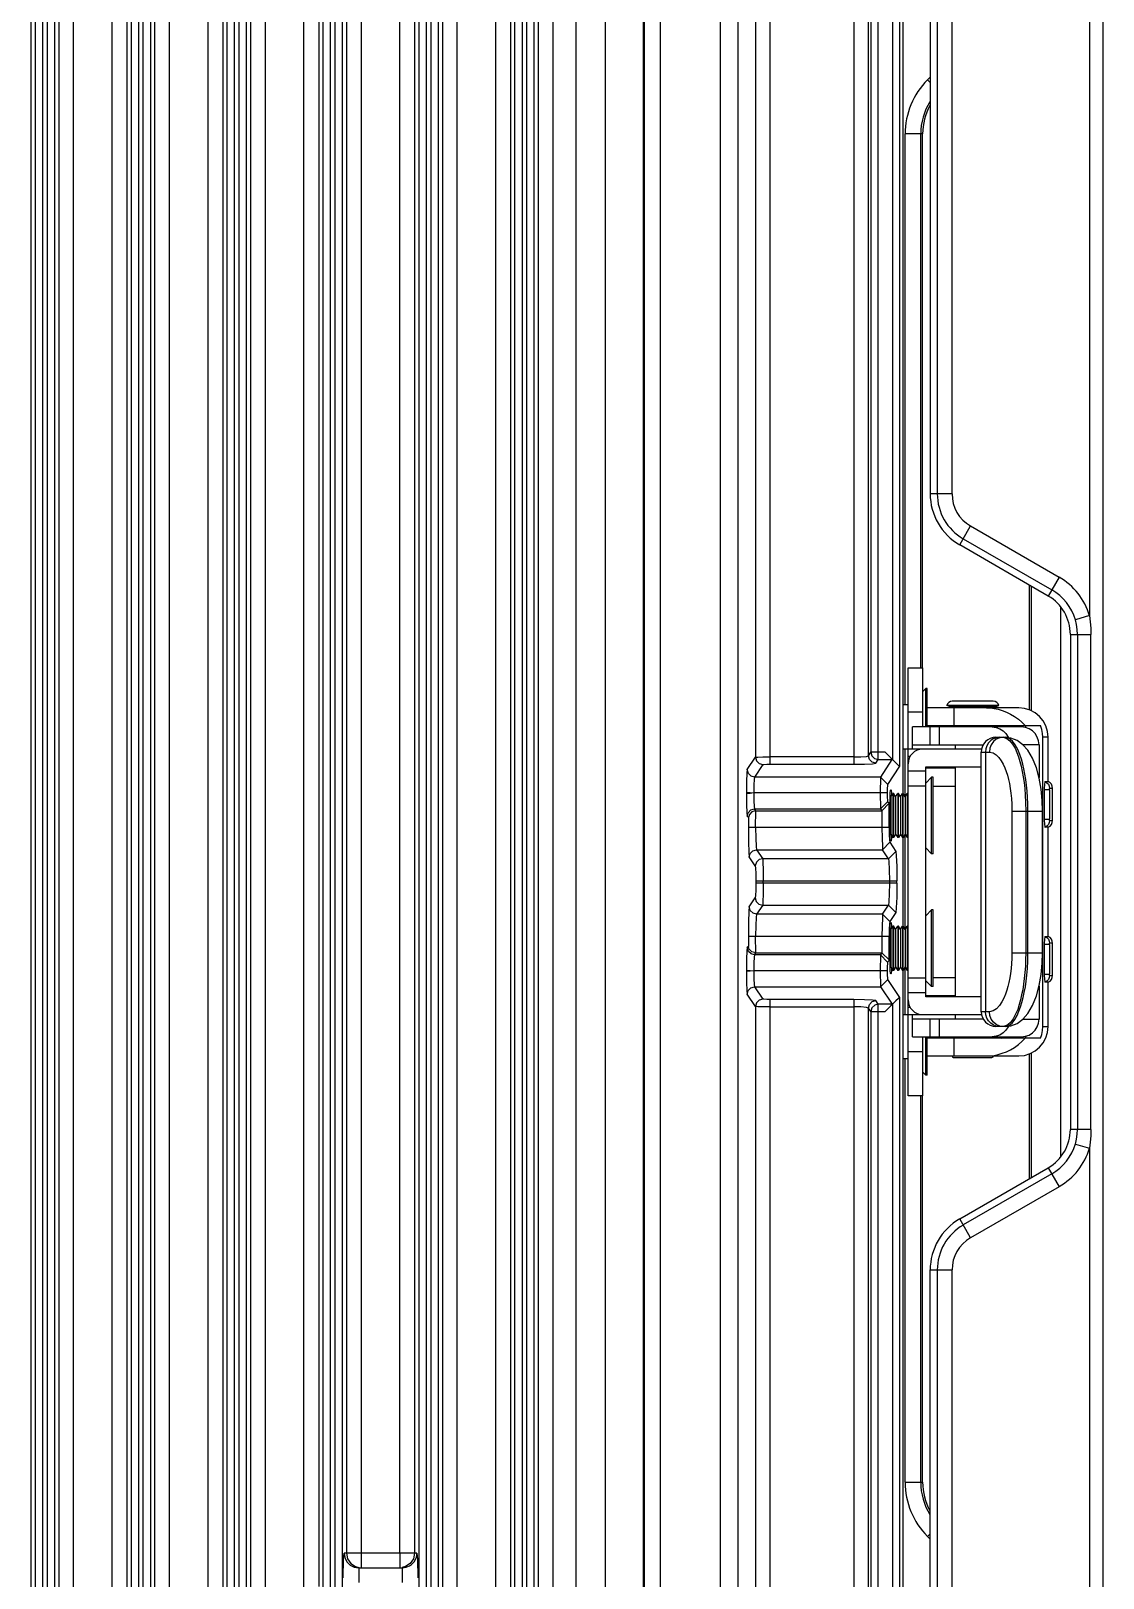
# Model space of a CAD drawing. Header units: millimetres. Extents: x -3132 to 28633, y 682 to 5849.
# Drawn here: x 24310 to 24382.6, y 2658.5 to 2763.4 of the extents above; entities that cross this region are included whole.
import ezdxf

# ---------------------------------------------------------------- set-up
doc = ezdxf.new("R2010")
doc.units = ezdxf.units.MM

# ---------------------------------------------------------------- blocks, each defined once
blk = doc.blocks.new('rtjg')
at = {"linetype": 'Continuous'}
for p, q in [((18561.11, 1775.24), (18561.11, 2752.38)), ((18535.16, 2659.79), (18535.16, 1965.24)), ((18536.38, 1966.32), (18536.38, 2659.79)), ((18547.34, 2391.65), (18547.34, 2615.97)), ((18560.19, 2605.76), (18560.19, 2401.86)), ((18546.84, 2569.21), (18546.84, 2392.11)), ((18545.21, 2392.36), (18545.21, 2566.49)), ((18545.37, 2566.61), (18545.37, 2392.6)), ((18545.87, 2392.1), (18545.87, 2567.1)), ((18527.39, 1964.49), (18527.39, 2565.67)), ((18538.55, 2391.78), (18538.55, 2566.11)), ((18544.21, 2565.94), (18544.21, 2391.78)), ((18537.56, 2565.16), (18537.56, 2392.26)), ((18529.96, 2329.38), (18529.96, 2560.47)), ((18530.01, 2560.47), (18530.01, 2329.38)), ((18531.12, 2329.38), (18531.12, 2560.47)), ((18488.45, 2552.7), (18488.45, 2277.94)), ((18490.33, 2552.7), (18490.33, 2277.94)), ((18491.32, 2552.72), (18491.32, 2277.94)), ((18493.95, 2277.94), (18493.95, 2552.7)), ((18494.95, 2552.7), (18494.95, 2277.94)), ((18496.83, 2552.7), (18496.83, 2277.94)), ((18497.82, 2552.72), (18497.82, 2277.94)), ((18500.45, 2277.94), (18500.45, 2552.7)), ((18501.45, 2552.7), (18501.45, 2277.94)), ((18503.33, 2552.7), (18503.33, 2277.94)), ((18504.32, 2552.72), (18504.32, 2277.94)), ((18506.95, 2277.94), (18506.95, 2552.7)), ((18516.33, 2552.7), (18516.33, 2277.94)), ((18517.32, 2552.72), (18517.32, 2277.94)), ((18519.95, 2275.76), (18519.95, 2550.7)), ((18520.95, 2550.7), (18520.95, 2275.76)), ((18522.83, 2550.7), (18522.83, 1976.92)), ((18523.82, 2550.72), (18523.82, 1976.92)), ((18549.87, 2551.5), (18549.87, 2410.12)), ((18550.87, 2410.12), (18550.87, 2551.5)), ((18525.39, 1979.55), (18525.39, 2548.07)), ((18488.73, 2546.24), (18488.73, 2282.63)), ((18489.23, 2546.24), (18489.23, 2282.63)), ((18489.54, 2546.24), (18489.54, 2282.63)), ((18490.04, 2546.24), (18490.04, 2282.63)), ((18495.23, 2546.24), (18495.23, 2282.63)), ((18495.73, 2546.24), (18495.73, 2282.63)), ((18496.04, 2546.24), (18496.04, 2282.63)), ((18496.54, 2546.24), (18496.54, 2282.63)), ((18501.73, 2546.24), (18501.73, 2282.63)), ((18502.23, 2546.24), (18502.23, 2282.63)), ((18502.54, 2546.24), (18502.54, 2282.63)), ((18503.04, 2546.24), (18503.04, 2282.63)), ((18508.23, 2546.24), (18508.23, 2282.63)), ((18508.73, 2546.24), (18508.73, 2282.63)), ((18509.04, 2546.24), (18509.04, 2282.63)), ((18509.54, 2546.24), (18509.54, 2282.63)), ((18514.73, 2546.24), (18514.73, 2282.63)), ((18515.23, 2546.24), (18515.23, 2282.63)), ((18515.54, 2546.24), (18515.54, 2282.63)), ((18516.04, 2546.24), (18516.04, 2282.63)), ((18521.23, 2544.24), (18521.23, 2275.52)), ((18521.73, 2544.24), (18521.73, 2275.52)), ((18522.04, 2544.24), (18522.04, 1983.38)), ((18522.54, 2544.24), (18522.54, 1983.38)), ((18507.95, 2491.57), (18507.95, 2336.05)), ((18513.45, 2338.31), (18513.45, 2490.31)), ((18509.83, 2489.31), (18509.83, 2338.31)), ((18510.82, 2489.31), (18510.82, 2337.31)), ((18514.45, 2489.31), (18514.45, 2338.31)), ((18547.53, 2450.51), (18547.53, 2389.81)), ((18549.39, 2444.63), (18549.39, 2410.12)), ((18549.39, 2438.36), (18549.21, 2438.18)), ((18549.21, 2438.18), (18549.39, 2438.01)), ((18547.7, 2395.81), (18547.7, 2434.51)), ((18548.88, 2434.51), (18547.7, 2434.51)), ((18548.75, 2398.31), (18548.75, 2434.51)), ((18548.88, 2398.31), (18548.88, 2434.51)), ((18550.87, 2410.12), (18549.39, 2410.12)), ((18551.39, 2406.65), (18552.13, 2407.94)), ((18551.63, 2407.07), (18557.63, 2403.61)), ((18552.13, 2407.94), (18558.13, 2404.47)), ((18557.39, 2403.19), (18551.39, 2406.65)), ((18556.11, 2403.93), (18556.11, 2395.46)), ((18558.13, 2404.47), (18557.39, 2403.19)), ((18556.25, 2395.41), (18556.25, 2403.85)), ((18558.25, 2365.2), (18558.25, 2402.42)), ((18560.19, 2401.86), (18559.23, 2401.58)), ((18558.89, 2400.59), (18558.89, 2367.03)), ((18558.89, 2400.59), (18560.28, 2400.59)), ((18559.37, 2400.59), (18559.37, 2367.03)), ((18560.28, 2367.03), (18560.28, 2400.59)), ((18547.89, 2369.31), (18547.89, 2398.31)), ((18547.89, 2398.31), (18548.89, 2398.31)), ((18548.89, 2394.31), (18548.89, 2398.31)), ((18549.09, 2396.91), (18548.89, 2396.71)), ((18549.09, 2394.31), (18549.09, 2396.91)), ((18549.19, 2396.91), (18549.09, 2396.91)), ((18549.19, 2394.31), (18549.19, 2396.91)), ((18547.89, 2395.81), (18547.53, 2395.81)), ((18555.39, 2395.61), (18549.19, 2395.61)), ((18554.04, 2395.76), (18550.51, 2395.76)), ((18550.71, 2395.71), (18550.51, 2395.76)), ((18550.71, 2395.71), (18553.84, 2395.71)), ((18553.66, 2396.05), (18550.89, 2396.05)), ((18551.01, 2394.41), (18551.01, 2395.61)), ((18551.08, 2395.71), (18551.08, 2395.61)), ((18553.48, 2395.71), (18553.48, 2395.61)), ((18553.84, 2395.71), (18554.04, 2395.76)), ((18548.89, 2395.31), (18547.89, 2395.31)), ((18548.19, 2392.81), (18548.19, 2394.31)), ((18555.58, 2394.31), (18548.19, 2394.31)), ((18549.19, 2394.41), (18556.86, 2394.41)), ((18549.39, 2393.11), (18549.39, 2394.31)), ((18549.99, 2394.31), (18549.99, 2393.11)), ((18551.08, 2394.41), (18551.08, 2394.31)), ((18553.48, 2394.41), (18553.48, 2394.31)), ((18553.85, 2393.61), (18554.48, 2393.61)), ((18554.08, 2393.61), (18553.87, 2393.58)), ((18555.84, 2394.41), (18555.84, 2394.28)), ((18557.03, 2374.01), (18557.03, 2393.61)), ((18557.39, 2393.61), (18557.03, 2393.61)), ((18557.39, 2390.61), (18557.39, 2393.61)), ((18545.21, 2392.36), (18545.37, 2392.6)), ((18546.35, 2392.6), (18545.37, 2392.6)), ((18546.35, 2392.6), (18546.84, 2392.11)), ((18552.87, 2392.81), (18547.53, 2392.81)), ((18547.7, 2389.58), (18547.7, 2392.81)), ((18548.19, 2393.11), (18552.99, 2393.11)), ((18551.08, 2393.11), (18551.08, 2392.81)), ((18552.85, 2375.01), (18552.85, 2392.61)), ((18552.85, 2392.61), (18553.4, 2392.61)), ((18553.15, 2392.61), (18553.15, 2375.01)), ((18556.77, 2393.11), (18555.68, 2393.11)), ((18556.77, 2393.11), (18556.77, 2390.88)), ((18536.99, 2391.42), (18537.56, 2392.26)), ((18538.05, 2391.76), (18537.49, 2390.92)), ((18544.21, 2392.28), (18538.55, 2392.28)), ((18538.55, 2391.78), (18544.21, 2391.78)), ((18545.71, 2391.86), (18545.87, 2392.1)), ((18545.87, 2392.1), (18546.8, 2392.1)), ((18546.8, 2392.1), (18546.02, 2390.92)), ((18546.52, 2390.42), (18547.34, 2391.65)), ((18548.03, 2392.31), (18547.89, 2392.31)), ((18549.09, 2391.31), (18547.89, 2391.31)), ((18549.09, 2376.01), (18549.09, 2391.61)), ((18549.09, 2391.61), (18552.85, 2391.61)), ((18551.08, 2391.51), (18549.09, 2391.51)), ((18549.19, 2391.51), (18549.19, 2391.61)), ((18551.08, 2391.61), (18551.08, 2376.01)), ((18546.02, 2390.92), (18537.49, 2390.92)), ((18546.02, 2390.92), (18546, 2389.84)), ((18546.52, 2390.42), (18546.02, 2390.92)), ((18549.09, 2390.31), (18547.89, 2390.31)), ((18549.49, 2390.91), (18549.09, 2390.51)), ((18549.49, 2385.71), (18549.49, 2390.91)), ((18549.59, 2390.91), (18549.49, 2390.91)), ((18549.59, 2385.71), (18549.59, 2390.91)), ((18549.59, 2390.31), (18551.08, 2390.31)), ((18557.18, 2390.61), (18557.39, 2390.61)), ((18546.5, 2389.84), (18537.44, 2389.84)), ((18546, 2389.84), (18546.02, 2388.76)), ((18546.5, 2389.24), (18546.02, 2388.76)), ((18546.64, 2389.12), (18546.5, 2389.24)), ((18546.71, 2390.03), (18546.72, 2390.06)), ((18546.72, 2390.06), (18546.74, 2390.03)), ((18546.73, 2389.58), (18546.86, 2389.81)), ((18546.73, 2389.58), (18546.73, 2387.04)), ((18546.74, 2390.03), (18546.76, 2389.82)), ((18546.76, 2389.82), (18546.76, 2389.64)), ((18546.86, 2389.81), (18546.86, 2386.81)), ((18546.92, 2389.81), (18546.86, 2389.81)), ((18546.92, 2386.81), (18546.92, 2389.81)), ((18547.05, 2389.58), (18546.92, 2389.81)), ((18547.05, 2389.58), (18547.19, 2389.81)), ((18547.05, 2389.58), (18547.05, 2387.04)), ((18547.19, 2389.81), (18547.19, 2386.81)), ((18547.24, 2389.81), (18547.19, 2389.81)), ((18547.24, 2386.81), (18547.24, 2389.81)), ((18547.38, 2389.58), (18547.24, 2389.81)), ((18547.38, 2389.58), (18547.51, 2389.81)), ((18547.38, 2389.58), (18547.38, 2387.04)), ((18547.51, 2389.81), (18547.51, 2386.81)), ((18547.57, 2389.81), (18547.51, 2389.81)), ((18547.57, 2386.81), (18547.57, 2389.81)), ((18547.7, 2389.58), (18547.57, 2389.81)), ((18547.7, 2389.58), (18547.84, 2389.81)), ((18547.7, 2389.58), (18547.7, 2387.04)), ((18547.84, 2389.81), (18547.84, 2386.81)), ((18547.89, 2389.81), (18547.84, 2389.81)), ((18557.12, 2390.06), (18557.12, 2388.06)), ((18557.47, 2390.06), (18557.12, 2390.06)), ((18557.47, 2390.06), (18557.47, 2388.06)), ((18557.69, 2390.15), (18557.48, 2390.15)), ((18557.69, 2387.97), (18557.69, 2390.15)), ((18536.99, 2388.26), (18537.07, 2388.18)), ((18537.07, 2388.18), (18537.07, 2387.49)), ((18537.57, 2388.63), (18537.49, 2388.76)), ((18537.49, 2388.76), (18546.02, 2388.76)), ((18537.56, 2387.49), (18537.57, 2388.63)), ((18537.57, 2388.63), (18546.11, 2388.63)), ((18546.02, 2388.76), (18546.11, 2388.63)), ((18546.62, 2389.14), (18546.12, 2388.63)), ((18546.12, 2388.63), (18546.12, 2387.49)), ((18546.62, 2387.49), (18546.62, 2389.14)), ((18554.93, 2388.61), (18554.93, 2379.01)), ((18554.93, 2388.61), (18557.01, 2388.61)), ((18555.87, 2388.61), (18555.87, 2379.01)), ((18556.01, 2379.01), (18556.01, 2388.61)), ((18557.01, 2379.01), (18557.01, 2388.61)), ((18546.62, 2387.49), (18537.07, 2387.49)), ((18546.69, 2386.8), (18546.68, 2387.19)), ((18557.12, 2388.06), (18557.47, 2388.06)), ((18557.39, 2387.51), (18557.18, 2387.51)), ((18557.39, 2380.11), (18557.39, 2387.51)), ((18557.48, 2387.97), (18557.69, 2387.97)), ((18546.65, 2386.5), (18546.15, 2385.99)), ((18546.65, 2386.5), (18547.06, 2385.88)), ((18546.74, 2386.59), (18546.72, 2386.56)), ((18546.73, 2387.04), (18546.86, 2386.81)), ((18546.92, 2386.81), (18546.86, 2386.81)), ((18547.05, 2387.04), (18546.92, 2386.81)), ((18547.05, 2387.04), (18547.19, 2386.81)), ((18547.24, 2386.81), (18547.19, 2386.81)), ((18547.38, 2387.04), (18547.24, 2386.81)), ((18547.38, 2387.04), (18547.51, 2386.81)), ((18547.57, 2386.81), (18547.51, 2386.81)), ((18547.53, 2386.81), (18547.53, 2380.81)), ((18547.7, 2387.04), (18547.57, 2386.81)), ((18547.7, 2380.58), (18547.7, 2387.04)), ((18547.7, 2387.04), (18547.84, 2386.81)), ((18547.89, 2386.81), (18547.84, 2386.81)), ((18549.49, 2385.71), (18549.09, 2386.11)), ((18537.54, 2384.89), (18537.13, 2385.5)), ((18537.63, 2385.99), (18538.04, 2385.38)), ((18537.63, 2385.99), (18546.15, 2385.99)), ((18546.56, 2385.38), (18538.04, 2385.38)), ((18546.56, 2385.38), (18546.15, 2385.99)), ((18547.06, 2385.88), (18546.56, 2385.38)), ((18549.59, 2385.71), (18549.49, 2385.71)), ((18537.57, 2383.89), (18537.57, 2383.73)), ((18537.57, 2383.89), (18547.13, 2383.89)), ((18547.13, 2383.73), (18537.57, 2383.73)), ((18538.07, 2383.73), (18538.07, 2383.89)), ((18546.63, 2383.89), (18546.63, 2383.73)), ((18547.13, 2383.73), (18547.13, 2383.89)), ((18537.13, 2382.12), (18537.54, 2382.73)), ((18538.04, 2382.23), (18537.63, 2381.62)), ((18538.04, 2382.23), (18546.56, 2382.23)), ((18546.15, 2381.62), (18546.56, 2382.23)), ((18547.06, 2381.73), (18546.56, 2382.23)), ((18549.49, 2381.91), (18549.09, 2381.51)), ((18549.49, 2376.71), (18549.49, 2381.91)), ((18549.59, 2381.91), (18549.49, 2381.91)), ((18549.59, 2376.71), (18549.59, 2381.91)), ((18546.15, 2381.62), (18537.63, 2381.62)), ((18546.15, 2381.41), (18546.12, 2380.13)), ((18546.15, 2381.62), (18546.15, 2381.41)), ((18546.65, 2381.12), (18546.15, 2381.62)), ((18547.06, 2381.73), (18546.65, 2381.12)), ((18546.71, 2381.03), (18546.72, 2381.06)), ((18546.72, 2381.06), (18546.74, 2381.03)), ((18546.73, 2380.58), (18546.86, 2380.81)), ((18546.74, 2381.03), (18546.76, 2380.82)), ((18546.76, 2380.82), (18546.76, 2380.64)), ((18546.86, 2380.81), (18546.86, 2377.81)), ((18546.92, 2380.81), (18546.86, 2380.81)), ((18546.92, 2377.81), (18546.92, 2380.81)), ((18547.05, 2380.58), (18546.92, 2380.81)), ((18547.05, 2380.58), (18547.19, 2380.81)), ((18547.19, 2380.81), (18547.19, 2377.81)), ((18547.24, 2380.81), (18547.19, 2380.81)), ((18547.24, 2377.81), (18547.24, 2380.81)), ((18547.38, 2380.58), (18547.24, 2380.81)), ((18547.38, 2380.58), (18547.51, 2380.81)), ((18547.51, 2380.81), (18547.51, 2377.81)), ((18547.57, 2380.81), (18547.51, 2380.81)), ((18547.57, 2377.81), (18547.57, 2380.81)), ((18547.7, 2380.58), (18547.57, 2380.81)), ((18547.7, 2380.58), (18547.84, 2380.81)), ((18547.84, 2380.81), (18547.84, 2377.81)), ((18547.89, 2380.81), (18547.84, 2380.81)), ((18537.07, 2380.13), (18537.07, 2379.44)), ((18537.07, 2380.13), (18546.62, 2380.13)), ((18537.57, 2378.99), (18537.56, 2380.13)), ((18546.12, 2380.13), (18546.12, 2378.99)), ((18546.62, 2378.48), (18546.62, 2380.13)), ((18546.73, 2380.58), (18546.73, 2378.04)), ((18547.05, 2380.58), (18547.05, 2378.04)), ((18547.38, 2380.58), (18547.38, 2378.04)), ((18547.7, 2380.58), (18547.7, 2378.04)), ((18557.18, 2380.11), (18557.39, 2380.11)), ((18537.07, 2379.44), (18536.99, 2379.36)), ((18537.49, 2378.86), (18537.57, 2378.99)), ((18546.02, 2378.86), (18537.49, 2378.86)), ((18537.57, 2378.99), (18546.11, 2378.99)), ((18546.02, 2378.86), (18546, 2377.78)), ((18546.11, 2378.99), (18546.02, 2378.86)), ((18546.5, 2378.37), (18546.02, 2378.86)), ((18546.64, 2378.5), (18546.11, 2378.99)), ((18554.93, 2379.01), (18557.01, 2379.01)), ((18557.12, 2379.56), (18557.12, 2377.56)), ((18557.47, 2379.56), (18557.12, 2379.56)), ((18557.47, 2379.56), (18557.47, 2377.56)), ((18557.69, 2379.65), (18557.48, 2379.65)), ((18557.69, 2377.47), (18557.69, 2379.65)), ((18546.5, 2377.78), (18537.44, 2377.78)), ((18546, 2377.78), (18546.02, 2376.7)), ((18546.5, 2378.37), (18546.64, 2378.5)), ((18546.69, 2377.8), (18546.68, 2378.19)), ((18546.73, 2378.04), (18546.86, 2377.81)), ((18546.92, 2377.81), (18546.86, 2377.81)), ((18547.05, 2378.04), (18546.92, 2377.81)), ((18547.05, 2378.04), (18547.19, 2377.81)), ((18547.24, 2377.81), (18547.19, 2377.81)), ((18547.38, 2378.04), (18547.24, 2377.81)), ((18547.38, 2378.04), (18547.51, 2377.81)), ((18547.57, 2377.81), (18547.51, 2377.81)), ((18547.53, 2377.81), (18547.53, 2273.11)), ((18547.7, 2378.04), (18547.57, 2377.81)), ((18547.7, 2374.81), (18547.7, 2378.04)), ((18547.7, 2378.04), (18547.84, 2377.81)), ((18547.89, 2377.81), (18547.84, 2377.81)), ((18537.49, 2376.7), (18546.02, 2376.7)), ((18537.49, 2376.7), (18538.05, 2375.86)), ((18546.52, 2377.2), (18546.02, 2376.7)), ((18546.02, 2376.7), (18546.81, 2375.52)), ((18547.34, 2375.97), (18546.52, 2377.2)), ((18546.74, 2377.59), (18546.72, 2377.56)), ((18547.89, 2377.31), (18549.09, 2377.31)), ((18549.49, 2376.71), (18549.09, 2377.11)), ((18549.59, 2376.71), (18549.49, 2376.71)), ((18551.08, 2377.31), (18549.59, 2377.31)), ((18556.77, 2376.74), (18556.77, 2374.51)), ((18557.12, 2377.56), (18557.47, 2377.56)), ((18557.39, 2377.01), (18557.18, 2377.01)), ((18557.39, 2374.01), (18557.39, 2377.01)), ((18557.48, 2377.47), (18557.69, 2377.47)), ((18537.56, 2375.36), (18536.99, 2376.2)), ((18538.55, 2151.78), (18538.55, 2375.83)), ((18544.21, 2375.83), (18538.55, 2375.83)), ((18544.21, 2375.83), (18544.21, 2151.78)), ((18545.87, 2375.52), (18545.71, 2375.76)), ((18547.34, 2151.65), (18547.34, 2375.97)), ((18547.89, 2376.31), (18549.09, 2376.31)), ((18549.09, 2376.11), (18551.08, 2376.11)), ((18552.85, 2376.01), (18549.09, 2376.01)), ((18549.19, 2376.01), (18549.19, 2376.11)), ((18537.56, 2375.36), (18537.56, 2152.26)), ((18538.55, 2375.34), (18544.21, 2375.34)), ((18545.21, 2152.36), (18545.21, 2375.26)), ((18545.37, 2375.02), (18545.21, 2375.26)), ((18545.37, 2375.02), (18545.37, 2152.6)), ((18545.37, 2375.02), (18546.35, 2375.02)), ((18545.87, 2375.44), (18545.87, 2375.52)), ((18546.81, 2375.52), (18545.87, 2375.52)), ((18545.87, 2152.1), (18545.87, 2375.44)), ((18546.84, 2375.51), (18546.35, 2375.02)), ((18546.84, 2375.51), (18546.84, 2152.11)), ((18547.53, 2374.81), (18552.87, 2374.81)), ((18547.89, 2375.31), (18548.03, 2375.31)), ((18548.19, 2373.31), (18548.19, 2374.81)), ((18552.99, 2374.51), (18548.19, 2374.51)), ((18549.39, 2373.31), (18549.39, 2374.51)), ((18549.99, 2374.51), (18549.99, 2373.31)), ((18551.08, 2374.81), (18551.08, 2374.51)), ((18553.4, 2375.01), (18552.85, 2375.01)), ((18555.68, 2374.51), (18556.77, 2374.51)), ((18554.48, 2374.01), (18553.85, 2374.01)), ((18554.08, 2374.01), (18553.87, 2374.03)), ((18554.59, 2374.08), (18554.34, 2374.01)), ((18557.03, 2374.01), (18557.39, 2374.01)), ((18548.19, 2373.31), (18555.58, 2373.31)), ((18548.89, 2369.31), (18548.89, 2373.31)), ((18549.09, 2370.71), (18549.09, 2373.31)), ((18549.19, 2370.71), (18549.19, 2373.31)), ((18556.86, 2373.21), (18549.19, 2373.21)), ((18551.01, 2372.01), (18551.01, 2373.21)), ((18551.08, 2373.31), (18551.08, 2373.21)), ((18553.48, 2373.31), (18553.48, 2373.21)), ((18555.84, 2373.34), (18555.84, 2373.21)), ((18547.89, 2371.81), (18547.53, 2371.81)), ((18547.7, 2343.11), (18547.7, 2371.81)), ((18547.89, 2372.31), (18548.89, 2372.31)), ((18549.19, 2372.01), (18555.39, 2372.01)), ((18550.98, 2371.91), (18553.58, 2371.91)), ((18556.11, 2372.15), (18556.11, 2363.69)), ((18556.25, 2363.77), (18556.25, 2372.2)), ((18549.09, 2370.71), (18548.89, 2370.91)), ((18549.19, 2370.71), (18549.09, 2370.71)), ((18548.89, 2369.31), (18547.89, 2369.31)), ((18548.75, 2343.11), (18548.75, 2369.31)), ((18548.88, 2343.11), (18548.88, 2369.31)), ((18560.28, 2367.03), (18558.89, 2367.03)), ((18559.23, 2366.04), (18560.19, 2365.76)), ((18560.19, 2365.76), (18560.19, 2161.86)), ((18551.39, 2360.96), (18557.39, 2364.43)), ((18557.63, 2364.01), (18551.63, 2360.55)), ((18557.39, 2364.43), (18558.13, 2363.14)), ((18558.13, 2363.14), (18552.13, 2359.68)), ((18552.13, 2359.68), (18551.39, 2360.96)), ((18549.39, 2278.99), (18549.39, 2357.5)), ((18549.39, 2357.5), (18550.87, 2357.5)), ((18549.87, 2357.5), (18549.87, 2170.12)), ((18550.87, 2170.12), (18550.87, 2357.5)), ((18547.7, 2343.11), (18548.88, 2343.11)), ((18549.39, 2339.61), (18549.21, 2339.44)), ((18549.21, 2339.44), (18549.39, 2339.26)), ((18509.64, 2337.91), (18509.67, 2338.31)), ((18514.61, 2338.31), (18509.67, 2338.31)), ((18510.44, 2337.39), (18510.68, 2337.34)), ((18510.67, 2337.31), (18510.67, 2336.31)), ((18510.67, 2337.31), (18513.61, 2337.31)), ((18513.45, 2337.39), (18513.45, 2337.31)), ((18513.83, 2337.39), (18513.6, 2337.34)), ((18513.61, 2337.31), (18513.61, 2336.31)), ((18514.67, 2337.04), (18514.67, 2336.62))]:
    blk.add_line(p, q, dxfattribs=at)
for points in [[(18560.19, 2401.86), (18560.24, 2401.45), (18560.27, 2401.02), (18560.28, 2400.59)], [(18559.37, 2400.59), (18559.36, 2400.92), (18559.31, 2401.25), (18559.23, 2401.58)], [(18553.21, 2395.61), (18553.47, 2395.6), (18553.73, 2395.57), (18554, 2395.51), (18554.28, 2395.43), (18554.56, 2395.32), (18554.84, 2395.19), (18555.11, 2395.03), (18555.37, 2394.84), (18555.61, 2394.64), (18555.83, 2394.41)], [(18553.87, 2393.58), (18553.67, 2393.51), (18553.5, 2393.39), (18553.35, 2393.23), (18553.24, 2393.04), (18553.17, 2392.83), (18553.15, 2392.61)], [(18554.34, 2393.61), (18554.1, 2393.58), (18553.87, 2393.48), (18553.68, 2393.32), (18553.53, 2393.11), (18553.44, 2392.87), (18553.4, 2392.61)], [(18553.6, 2394.31), (18553.86, 2394.28), (18554.11, 2394.19), (18554.34, 2394.05), (18554.52, 2393.86), (18554.67, 2393.63), (18554.68, 2393.59)], [(18553.98, 2394.31), (18554.03, 2394.34), (18554.14, 2394.39), (18554.24, 2394.41)], [(18554.34, 2393.61), (18554.58, 2393.54), (18554.8, 2393.38), (18554.98, 2393.15), (18555.14, 2392.87), (18555.27, 2392.58), (18555.38, 2392.28), (18555.47, 2391.98), (18555.55, 2391.65), (18555.63, 2391.3), (18555.69, 2390.93), (18555.75, 2390.54), (18555.8, 2390.13), (18555.83, 2389.69), (18555.86, 2389.19), (18555.87, 2388.61)], [(18557.01, 2388.61), (18556.99, 2389.33), (18556.91, 2390.09), (18556.78, 2390.83), (18556.59, 2391.54), (18556.33, 2392.2), (18556.01, 2392.73), (18555.67, 2393.11), (18555.28, 2393.4), (18554.86, 2393.56), (18554.48, 2393.61)], [(18556.01, 2388.61), (18556.01, 2389.09), (18555.99, 2389.53), (18555.96, 2389.96), (18555.92, 2390.36), (18555.87, 2390.75), (18555.81, 2391.12), (18555.74, 2391.47), (18555.66, 2391.8), (18555.57, 2392.13), (18555.46, 2392.45), (18555.33, 2392.78), (18555.16, 2393.09), (18554.97, 2393.35), (18554.74, 2393.54), (18554.48, 2393.61)], [(18556.77, 2393.11), (18556.74, 2393.38), (18556.65, 2393.63), (18556.51, 2393.86), (18556.32, 2394.05), (18556.1, 2394.19), (18555.85, 2394.28), (18555.58, 2394.31)], [(18557.03, 2393.61), (18557.01, 2393.88), (18556.95, 2394.15), (18556.86, 2394.41)], [(18544.21, 2392.28), (18544.7, 2392.29), (18545.07, 2392.32), (18545.21, 2392.36)], [(18545.71, 2391.86), (18545.47, 2391.92), (18545.28, 2392.1), (18545.21, 2392.36)], [(18545.37, 2392.6), (18545.44, 2392.35), (18545.61, 2392.17), (18545.87, 2392.1)], [(18546.8, 2392.1), (18546.74, 2392.19), (18546.57, 2392.37), (18546.35, 2392.6)], [(18553.4, 2392.61), (18553.65, 2392.56), (18553.86, 2392.43), (18554.05, 2392.24), (18554.2, 2392.02), (18554.33, 2391.79), (18554.44, 2391.55), (18554.54, 2391.3), (18554.62, 2391.04), (18554.69, 2390.76), (18554.76, 2390.47), (18554.82, 2390.15), (18554.86, 2389.83), (18554.9, 2389.47), (18554.92, 2389.07), (18554.93, 2388.61)], [(18536.99, 2391.42), (18536.97, 2391.18), (18536.95, 2390.62), (18536.94, 2389.84)], [(18537.49, 2390.92), (18537.25, 2390.98), (18537.07, 2391.16), (18536.99, 2391.42)], [(18537.56, 2392.26), (18537.7, 2392.27), (18538.06, 2392.28), (18538.55, 2392.28)], [(18537.56, 2392.26), (18537.62, 2392.01), (18537.8, 2391.83), (18538.05, 2391.76)], [(18538.05, 2391.76), (18538.12, 2391.77), (18538.31, 2391.78), (18538.55, 2391.78)], [(18544.21, 2391.78), (18544.95, 2391.79), (18545.49, 2391.82), (18545.71, 2391.86)], [(18546.84, 2392.11), (18547.07, 2391.88), (18547.25, 2391.71), (18547.34, 2391.65)], [(18537.49, 2390.92), (18537.47, 2390.76), (18537.45, 2390.38), (18537.44, 2389.84)], [(18546.5, 2389.84), (18546.5, 2390.13), (18546.51, 2390.34), (18546.52, 2390.42)], [(18557.18, 2390.61), (18557.16, 2390.59), (18557.15, 2390.54), (18557.14, 2390.45), (18557.13, 2390.34), (18557.12, 2390.2), (18557.12, 2390.06)], [(18557.18, 2390.61), (18557.3, 2390.53), (18557.4, 2390.43), (18557.46, 2390.3), (18557.48, 2390.15)], [(18536.94, 2389.84), (18537.01, 2389.87), (18537.19, 2389.87), (18537.44, 2389.84)], [(18536.94, 2389.84), (18536.95, 2389.06), (18536.97, 2388.49), (18536.99, 2388.26)], [(18537.44, 2389.84), (18537.2, 2389.81), (18537.02, 2389.81), (18536.94, 2389.84)], [(18537.44, 2389.84), (18537.45, 2389.3), (18537.47, 2388.92), (18537.49, 2388.76)], [(18546.52, 2389.22), (18546.51, 2389.34), (18546.5, 2389.54), (18546.5, 2389.84)], [(18546.66, 2388.31), (18546.67, 2388.91), (18546.68, 2389.43)], [(18546.68, 2389.43), (18546.69, 2389.83), (18546.71, 2390.03)], [(18557.47, 2390.06), (18557.47, 2390.09), (18557.47, 2390.12), (18557.47, 2390.14), (18557.48, 2390.15)], [(18536.99, 2388.26), (18537.06, 2388.5), (18537.24, 2388.69), (18537.49, 2388.76)], [(18537.57, 2388.63), (18537.31, 2388.55), (18537.14, 2388.38), (18537.07, 2388.18)], [(18546.68, 2387.19), (18546.67, 2387.73), (18546.66, 2388.31)], [(18537.07, 2387.49), (18537.07, 2386.53), (18537.1, 2385.8), (18537.13, 2385.5)], [(18537.56, 2387.49), (18537.57, 2386.77), (18537.6, 2386.22), (18537.63, 2385.99)], [(18546.12, 2387.49), (18546.13, 2386.78), (18546.15, 2386.21), (18546.15, 2385.99)], [(18546.62, 2387.49), (18546.62, 2387.01), (18546.64, 2386.65), (18546.65, 2386.5)], [(18557.12, 2388.06), (18557.12, 2387.92), (18557.13, 2387.78), (18557.14, 2387.67), (18557.15, 2387.58), (18557.16, 2387.53), (18557.18, 2387.51)], [(18557.48, 2387.97), (18557.46, 2387.83), (18557.4, 2387.7), (18557.3, 2387.59), (18557.18, 2387.51)], [(18557.48, 2387.97), (18557.47, 2387.97), (18557.47, 2387.99), (18557.47, 2388.02), (18557.47, 2388.06)], [(18546.72, 2386.56), (18546.71, 2386.59), (18546.69, 2386.8)], [(18546.76, 2386.98), (18546.76, 2386.79), (18546.74, 2386.59)], [(18537.13, 2385.5), (18537.2, 2385.74), (18537.37, 2385.92), (18537.63, 2385.99)], [(18538.04, 2385.38), (18537.79, 2385.32), (18537.61, 2385.14), (18537.54, 2384.89)], [(18538.04, 2385.38), (18538.05, 2385.16), (18538.07, 2384.61), (18538.07, 2383.89)], [(18546.56, 2385.38), (18546.59, 2385.19), (18546.62, 2384.65), (18546.63, 2383.89)], [(18547.06, 2385.88), (18547.09, 2385.59), (18547.12, 2384.86), (18547.13, 2383.89)], [(18537.54, 2384.89), (18537.56, 2384.74), (18537.57, 2384.37), (18537.57, 2383.89)], [(18537.57, 2383.73), (18537.57, 2383.25), (18537.56, 2382.88), (18537.54, 2382.73)], [(18538.07, 2383.73), (18538.07, 2383.01), (18538.05, 2382.46), (18538.04, 2382.23)], [(18546.63, 2383.73), (18546.62, 2382.99), (18546.59, 2382.45), (18546.56, 2382.23)], [(18547.13, 2383.73), (18547.12, 2382.78), (18547.09, 2382.04), (18547.06, 2381.73)], [(18537.13, 2382.12), (18537.1, 2381.82), (18537.07, 2381.09), (18537.07, 2380.13)], [(18537.63, 2381.62), (18537.39, 2381.69), (18537.2, 2381.87), (18537.13, 2382.12)], [(18537.54, 2382.73), (18537.6, 2382.49), (18537.78, 2382.31), (18538.04, 2382.23)], [(18537.63, 2381.62), (18537.6, 2381.4), (18537.57, 2380.85), (18537.56, 2380.13)], [(18546.65, 2381.12), (18546.64, 2380.97), (18546.62, 2380.61), (18546.62, 2380.13)], [(18546.68, 2380.43), (18546.69, 2380.83), (18546.71, 2381.03)], [(18546.66, 2379.31), (18546.67, 2379.91), (18546.68, 2380.43)], [(18557.18, 2380.11), (18557.16, 2380.09), (18557.15, 2380.04), (18557.14, 2379.95), (18557.13, 2379.84), (18557.12, 2379.7), (18557.12, 2379.56)], [(18557.18, 2380.11), (18557.3, 2380.03), (18557.4, 2379.93), (18557.46, 2379.8), (18557.48, 2379.65)], [(18536.99, 2379.36), (18536.97, 2379.13), (18536.95, 2378.56), (18536.94, 2377.78)], [(18537.49, 2378.86), (18537.25, 2378.93), (18537.07, 2379.1), (18536.99, 2379.36)], [(18537.57, 2378.99), (18537.3, 2379.07), (18537.13, 2379.24), (18537.07, 2379.44)], [(18537.49, 2378.86), (18537.47, 2378.7), (18537.45, 2378.32), (18537.44, 2377.78)], [(18546.68, 2378.19), (18546.67, 2378.73), (18546.66, 2379.31)], [(18554.93, 2379.01), (18554.93, 2378.62), (18554.91, 2378.27), (18554.88, 2377.93), (18554.84, 2377.61), (18554.79, 2377.3), (18554.73, 2377), (18554.66, 2376.72), (18554.58, 2376.46), (18554.49, 2376.2), (18554.38, 2375.93), (18554.25, 2375.67), (18554.08, 2375.43), (18553.89, 2375.21), (18553.66, 2375.06), (18553.4, 2375.01)], [(18554.48, 2374.01), (18554.73, 2374.07), (18554.94, 2374.24), (18555.13, 2374.47), (18555.28, 2374.75), (18555.41, 2375.04), (18555.52, 2375.34), (18555.61, 2375.64), (18555.7, 2375.97), (18555.77, 2376.32), (18555.84, 2376.69), (18555.89, 2377.08), (18555.94, 2377.49), (18555.98, 2377.93), (18556, 2378.43), (18556.01, 2379.01)], [(18554.48, 2374.01), (18554.86, 2374.05), (18555.28, 2374.22), (18555.67, 2374.5), (18556.01, 2374.89), (18556.32, 2375.42), (18556.59, 2376.08), (18556.78, 2376.79), (18556.91, 2377.53), (18556.99, 2378.29), (18557.01, 2379.01)], [(18555.87, 2379.01), (18555.86, 2378.53), (18555.84, 2378.09), (18555.81, 2377.66), (18555.77, 2377.26), (18555.72, 2376.87), (18555.66, 2376.5), (18555.59, 2376.15), (18555.52, 2375.82), (18555.43, 2375.49), (18555.32, 2375.17), (18555.18, 2374.84), (18555.02, 2374.53), (18554.82, 2374.26), (18554.59, 2374.08)], [(18557.47, 2379.56), (18557.47, 2379.59), (18557.47, 2379.62), (18557.47, 2379.64), (18557.48, 2379.65)], [(18536.94, 2377.78), (18537.01, 2377.81), (18537.19, 2377.81), (18537.44, 2377.78)], [(18536.94, 2377.78), (18536.95, 2377), (18536.97, 2376.44), (18536.99, 2376.2)], [(18537.44, 2377.78), (18537.2, 2377.75), (18537.02, 2377.75), (18536.94, 2377.78)], [(18537.44, 2377.78), (18537.45, 2377.24), (18537.47, 2376.86), (18537.49, 2376.7)], [(18546.5, 2377.78), (18546.5, 2378.07), (18546.51, 2378.28), (18546.52, 2378.39)], [(18546.52, 2377.2), (18546.51, 2377.28), (18546.5, 2377.49), (18546.5, 2377.78)], [(18546.72, 2377.56), (18546.71, 2377.59), (18546.69, 2377.8)], [(18546.76, 2377.98), (18546.76, 2377.79), (18546.74, 2377.59)], [(18536.99, 2376.2), (18537.06, 2376.45), (18537.24, 2376.63), (18537.49, 2376.7)], [(18557.12, 2377.56), (18557.12, 2377.42), (18557.13, 2377.28), (18557.14, 2377.17), (18557.15, 2377.08), (18557.16, 2377.03), (18557.18, 2377.01)], [(18557.48, 2377.47), (18557.46, 2377.33), (18557.4, 2377.2), (18557.3, 2377.09), (18557.18, 2377.01)], [(18557.48, 2377.47), (18557.47, 2377.47), (18557.47, 2377.49), (18557.47, 2377.52), (18557.47, 2377.56)], [(18538.05, 2375.86), (18537.81, 2375.8), (18537.63, 2375.62), (18537.56, 2375.36)], [(18538.55, 2375.83), (18538.31, 2375.84), (18538.12, 2375.85), (18538.05, 2375.86)], [(18545.71, 2375.76), (18545.49, 2375.8), (18544.95, 2375.82), (18544.21, 2375.83)], [(18545.21, 2375.26), (18545.28, 2375.5), (18545.46, 2375.69), (18545.71, 2375.76)], [(18547.34, 2375.97), (18547.24, 2375.9), (18547.06, 2375.74), (18546.84, 2375.51)], [(18538.55, 2375.34), (18538.06, 2375.34), (18537.7, 2375.35), (18537.56, 2375.36)], [(18545.21, 2375.26), (18545.07, 2375.3), (18544.7, 2375.33), (18544.21, 2375.34)], [(18545.87, 2375.52), (18545.63, 2375.46), (18545.44, 2375.28), (18545.37, 2375.02)], [(18546.35, 2375.02), (18546.57, 2375.25), (18546.74, 2375.43), (18546.81, 2375.52)], [(18553.87, 2374.03), (18553.67, 2374.11), (18553.5, 2374.23), (18553.35, 2374.39), (18553.24, 2374.58), (18553.17, 2374.79), (18553.15, 2375.01)], [(18554.34, 2374.01), (18554.1, 2374.04), (18553.87, 2374.14), (18553.68, 2374.3), (18553.53, 2374.51), (18553.44, 2374.75), (18553.4, 2375.01)], [(18555.58, 2373.31), (18555.85, 2373.34), (18556.1, 2373.43), (18556.32, 2373.57), (18556.51, 2373.76), (18556.65, 2373.99), (18556.74, 2374.24), (18556.77, 2374.51)], [(18554.68, 2374.03), (18554.67, 2373.99), (18554.52, 2373.76), (18554.34, 2373.57), (18554.11, 2373.43), (18553.86, 2373.34), (18553.6, 2373.31)], [(18556.86, 2373.21), (18556.95, 2373.47), (18557.01, 2373.74), (18557.03, 2374.01)], [(18553.21, 2372.01), (18553.47, 2372.02), (18553.73, 2372.05), (18554, 2372.11), (18554.28, 2372.19), (18554.56, 2372.3), (18554.84, 2372.43), (18555.11, 2372.59), (18555.37, 2372.78), (18555.61, 2372.98), (18555.83, 2373.21)], [(18553.98, 2373.31), (18554.03, 2373.27), (18554.14, 2373.23), (18554.24, 2373.21)], [(18559.23, 2366.04), (18559.31, 2366.37), (18559.36, 2366.7), (18559.37, 2367.03)], [(18560.28, 2367.03), (18560.27, 2366.6), (18560.24, 2366.17), (18560.19, 2365.76)], [(18509.61, 2336.62), (18509.61, 2337.05), (18509.62, 2337.49), (18509.64, 2337.91)], [(18509.67, 2338.31), (18509.71, 2338), (18509.86, 2337.72), (18510.04, 2337.53)], [(18509.83, 2338.31), (18509.9, 2337.93), (18510.12, 2337.61), (18510.44, 2337.39)], [(18513.45, 2338.31), (18513.45, 2337.93), (18513.45, 2337.39)], [(18514.45, 2338.31), (18514.37, 2337.93), (18514.15, 2337.6), (18513.83, 2337.39)], [(18514.24, 2337.53), (18514.29, 2337.58), (18514.42, 2337.72), (18514.51, 2337.88), (18514.57, 2338.03), (18514.6, 2338.17), (18514.61, 2338.31)], [(18514.61, 2338.31), (18514.64, 2337.9), (18514.65, 2337.48), (18514.67, 2337.04)], [(18510.04, 2337.53), (18510.08, 2337.5), (18510.36, 2337.36), (18510.67, 2337.31)], [(18513.61, 2337.31), (18513.88, 2337.35), (18514.11, 2337.44), (18514.24, 2337.53)]]:
    blk.add_lwpolyline(points, dxfattribs=at)
for centre, radius, start, end in [((18552.88, 2434.51), 5.19, 135, 180), ((18552.88, 2434.51), 4.13, 148.0305, 180), ((18552.88, 2434.51), 4, 151.1166, 180), ((18553.39, 2410.12), 4, 180, 240), ((18553.39, 2410.12), 3.52, 180, 240), ((18553.39, 2410.12), 2.52, 180, 240), ((18555.89, 2400.59), 4.48, 16.4064, 60), ((18555.89, 2400.59), 3, 0, 60), ((18555.89, 2400.59), 3.48, 16.4064, 60), ((18550.89, 2395.67), 0.39, 90, 166.4482), ((18553.66, 2395.67), 0.39, 13.5518, 90), ((18555.39, 2393.61), 2, 0, 90), ((18553.85, 2392.61), 1, 90, 180), ((18548.89, 2391.81), 1, 90, 180), ((18557.19, 2390.15), 0.5, 0, 66.4218), ((18557.19, 2387.97), 0.5, 293.5782, 0), ((18557.19, 2379.65), 0.5, 0, 66.4218), ((18557.19, 2377.47), 0.5, 293.5782, 0), ((18548.89, 2375.81), 1, 180, 270), ((18553.85, 2375.01), 1, 180, 270), ((18555.39, 2374.01), 2, 270, 0), ((18550.98, 2372.01), 0.1, 180, 269.9246), ((18553.58, 2372.01), 0.1, 270, 0), ((18555.89, 2367.03), 3, 300, 0), ((18555.89, 2367.03), 3.48, 300, 343.5936), ((18555.89, 2367.03), 4.48, 300, 343.5936), ((18553.39, 2357.5), 4, 120, 180), ((18553.39, 2357.5), 3.52, 120, 180), ((18553.39, 2357.5), 2.52, 120, 180), ((18552.88, 2343.11), 5.19, 180, 225), ((18552.88, 2343.11), 4.13, 180, 211.9695), ((18552.88, 2343.11), 4, 180, 208.8834)]:
    blk.add_arc(centre, radius, start, end, dxfattribs=at)
blk = doc.blocks.new('*U107')
blk.add_blockref('rtjg', (-18489.39, -2267.31))
blk = doc.blocks.new('*U108')
at = {"color": 0, "linetype": 'ByBlock', "lineweight": -2, "transparency": 16777216}
blk.add_blockref('*U107', (1000, 0), dxfattribs=at)

msp = doc.modelspace()

# ---------------------------------------------------------------- block references
msp.add_blockref('*U108', (23310.901, 2589.228))

doc.saveas('drawing.dxf')
